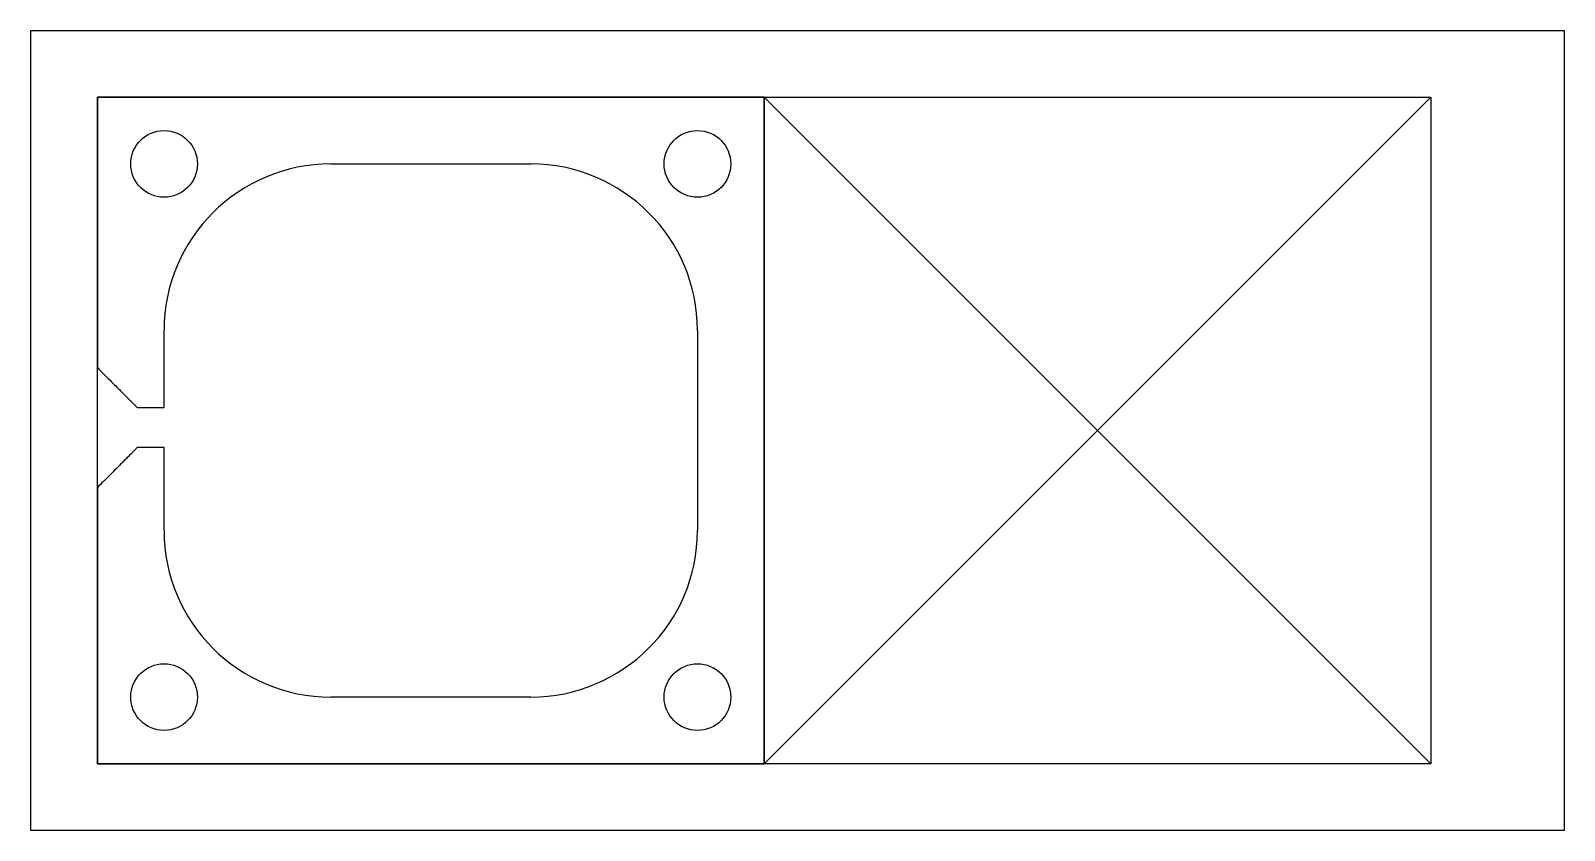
# Model space of a CAD drawing. Header units: centimetres. Extents: x -12 to 11, y -2 to 10.
import ezdxf

# ---------------------------------------------------------------- set-up
doc = ezdxf.new("R2010")
doc.units = ezdxf.units.CM
doc.header["$MEASUREMENT"] = 0
for name, color, linetype in [('kertastjaki-finaled v1_Sketch2', 7, 'Continuous'), ('kertastjaki-finaled v1_Sketch4', 7, 'Continuous'), ('kertastjaki-finaled v1_Sketch5', 7, 'Continuous')]:
    doc.layers.add(name, color=color, linetype=linetype)

msp = doc.modelspace()

# ---------------------------------------------------------------- linework, layer by layer
at = {"layer": 'kertastjaki-finaled v1_Sketch2'}
for p, q in [((-1, -1), (-1, 9)), ((-1, 9), (9, 9)), ((9, -1), (-1, 9)), ((-1, -1), (9, 9)), ((9, 9), (9, -1)), ((9, -1), (-1, -1))]:
    msp.add_line(p, q, dxfattribs=at)
for p in [(4, 4), (0, 0)]:
    msp.add_point(p, dxfattribs=at)
at = {"layer": 'kertastjaki-finaled v1_Sketch4'}
for p, q in [((-12, -2, 3), (-12, 10, 3)), ((-12, 10, 3), (11, 10, 3)), ((11, 10, 3), (11, -2, 3)), ((-11, 9, 3), (-11, 4.943, 3)), ((-1, 9, 3), (-11, 9, 3)), ((-1, -1, 3), (-1, 9, 3)), ((-7.5, 8, 3), (-4.5, 8, 3)), ((-10, 4.343, 3), (-10, 5.5, 3)), ((-2, 5.5, 3), (-2, 2.5, 3)), ((-10.4, 4.343, 3), (-10, 4.343, 3)), ((-10, 3.745, 3), (-10.4, 3.745, 3)), ((-10, 2.5, 3), (-10, 3.745, 3)), ((-11, 3.144, 3), (-11, -1, 3)), ((-4.5, 0, 3), (-7.5, 0, 3)), ((-11, -1, 3), (-1, -1, 3)), ((11, -2, 3), (-12, -2, 3))]:
    msp.add_line(p, q, dxfattribs=at)
for centre in [(-10, 8, 3), (-2, 8, 3), (-10, 0, 3), (-2, 0, 3)]:
    msp.add_circle(centre, 0.5, dxfattribs=at)
for centre, start, end in [((-7.5, 5.5, 3), 90, 180), ((-4.5, 5.5, 3), 0, 90), ((-7.5, 2.5, 3), 180, 270), ((-4.5, 2.5, 3), 270, 0)]:
    msp.add_arc(centre, 2.5, start, end, dxfattribs=at)
for points, weights in [([(-11, 4.943, 3), (-10.55, 4.493, 3), (-10.4, 4.343, 3)], [1, 1.15510458746, 1]), ([(-10.4, 3.745, 3), (-10.55, 3.594, 3), (-11, 3.144, 3)], [1, 1.15510458747, 1])]:
    msp.add_rational_spline(points, weights, degree=2, dxfattribs=at)
msp.add_point((0, 0, 3), dxfattribs=at)
at = {"layer": 'kertastjaki-finaled v1_Sketch5'}
for p, q in [((-11, -1, 3), (-11, 9, 3)), ((-11, 9, 3), (-1, 9, 3)), ((-1, 9, 3), (-1, -1, 3)), ((-1, -1, 3), (-11, -1, 3))]:
    msp.add_line(p, q, dxfattribs=at)
msp.add_point((0, 0, 3), dxfattribs=at)

doc.saveas('drawing.dxf')
